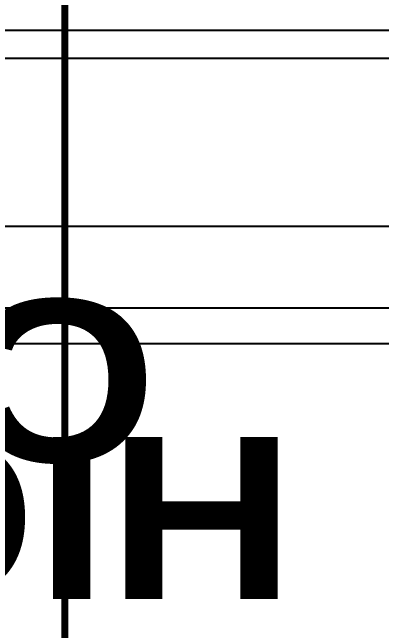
# Model space of a CAD drawing. Header units: inches. Extents: x -3 to 195, y 0 to 199.
# Drawn here: x 1.0015 to 1.275, y 1.0197 to 1.4779 of the extents above; entities that cross this region are included whole.
import ezdxf

# ---------------------------------------------------------------- set-up
doc = ezdxf.new("R2010")
doc.units = ezdxf.units.IN
doc.header["$MEASUREMENT"] = 0
for name, color, linetype in [('Bottom Layer', 5, 'Continuous'), ('Bottom Overlay', 54, 'Continuous'), ('Multi-Layer', 9, 'Continuous'), ('Top Layer', 1, 'Continuous'), ('Top Overlay', 2, 'Continuous')]:
    doc.layers.add(name, color=color, linetype=linetype)
doc.styles.add('Arial Black', font='', dxfattribs={"height": 0.2})
doc.styles.get('Arial Black').set_extended_font_data('Arial Black')

# ---------------------------------------------------------------- blocks, each defined once
blk = doc.blocks.new('G5RL_1A_E_HR_DC5_89')
at = {"layer": 'Top Overlay'}
blk.add_lwpolyline([(0.55905, -0.24879, 0.005, 0.005, 0), (-0.58268, -0.24879, 0.005, 0.005, 0)], format="xyseb", dxfattribs=at)

msp = doc.modelspace()

# ---------------------------------------------------------------- linework, layer by layer
at = {"layer": 'Bottom Layer'}
for p, q in [((1.732, 1.46439), (0.80587, 1.46439)), ((0.80587, 1.444), (1.732, 1.444)), ((1.68598, 1.31917), (0.16618, 1.31917))]:
    msp.add_line(p, q, dxfattribs=at)
at = {"layer": 'Multi-Layer'}
msp.add_line((0, 1.23237), (1.63951, 1.23237), dxfattribs=at)
at = {"layer": 'Top Layer'}
msp.add_line((1.70775, 1.25875), (0.13097, 1.25875), dxfattribs=at)

# ---------------------------------------------------------------- block references
at = {"rotation": 270}
msp.add_blockref('G5RL_1A_E_HR_DC5_89', (1.28919, 1.06147), dxfattribs=at)

# ---------------------------------------------------------------- texts
at = {"layer": 'Bottom Overlay', "style": 'Arial Black', "text_generation_flag": 2}
for s, p in [('CAUTION', (1.10836, 1.14492)), ('HIGH VOLTAGE', (1.21069, 1.04319))]:
    msp.add_text(s, height=0.12, rotation=360, dxfattribs=at).set_placement(p)

doc.saveas('drawing.dxf')
